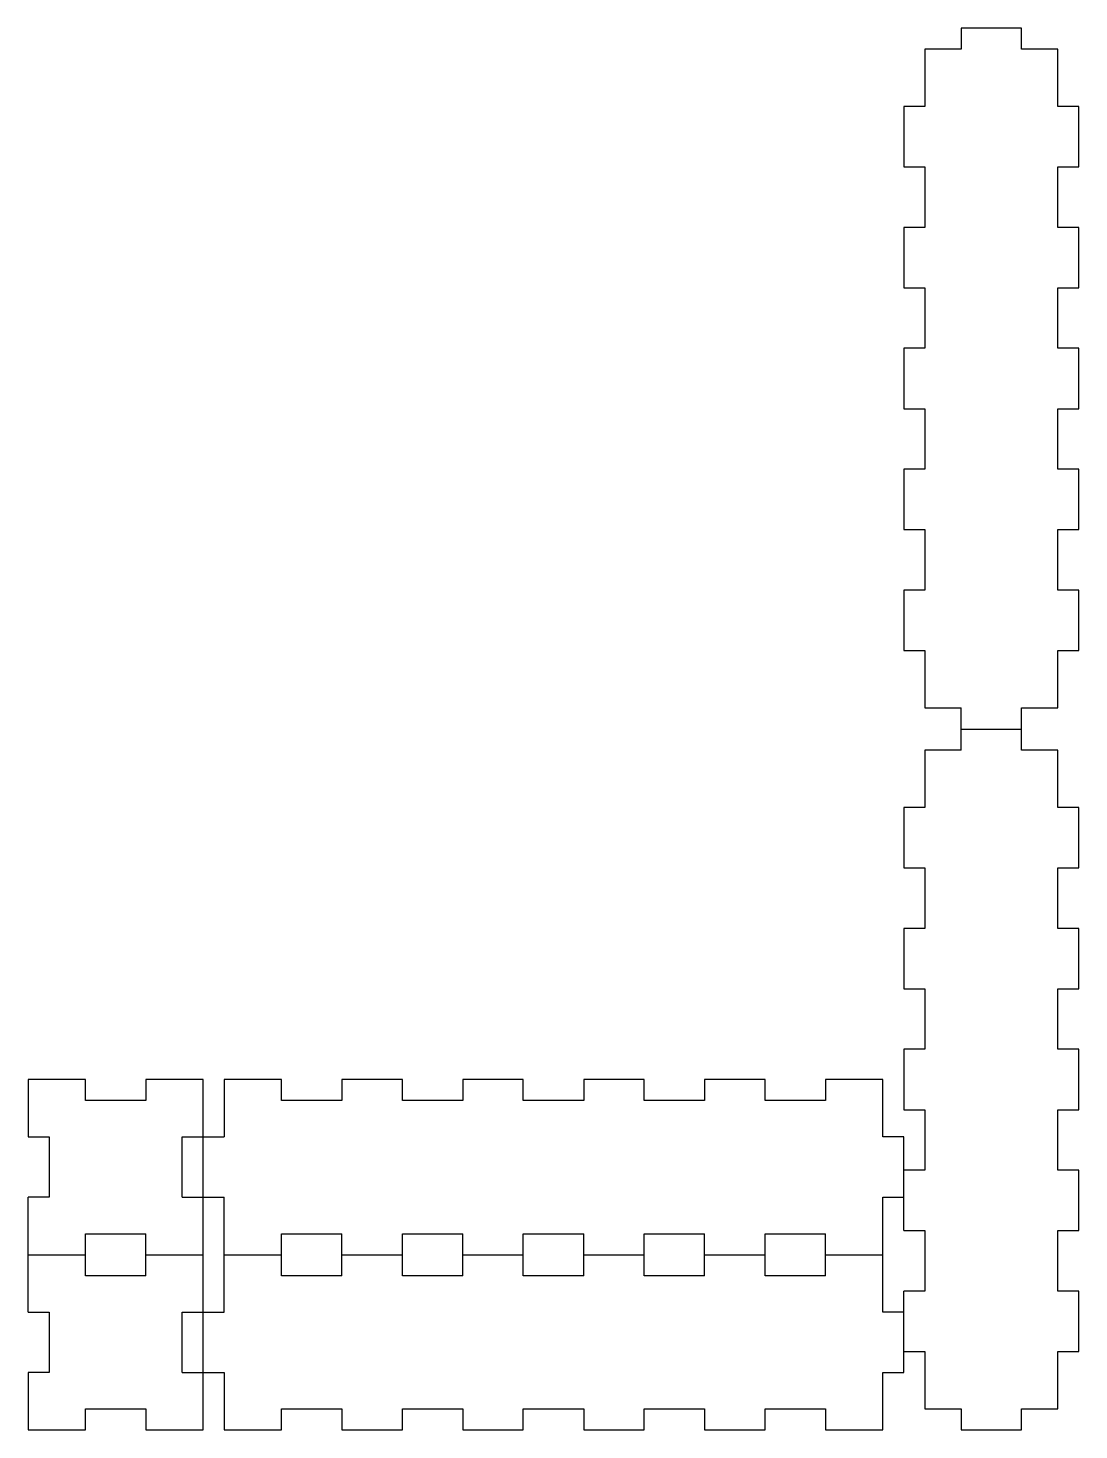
# Model space of a CAD drawing. Header units: millimetres. Extents: x 0 to 300, y 0 to 400.
import ezdxf

# ---------------------------------------------------------------- set-up
doc = ezdxf.new("R2010")
doc.units = ezdxf.units.MM

msp = doc.modelspace()

# ---------------------------------------------------------------- linework, layer by layer
at = {"layer": 'back_outsideCutPath'}
for p, q in [((0, 100), (0, 83.625)), ((16.375, 100), (0, 100)), ((16.375, 94), (16.375, 100)), ((50, 100), (33.625, 100)), ((33.625, 100), (33.625, 94)), ((50, 83.625), (50, 100)), ((33.625, 94), (16.375, 94)), ((0, 83.625), (6, 83.625)), ((6, 83.625), (6, 66.375)), ((44, 66.375), (44, 83.625)), ((44, 83.625), (56, 83.625)), ((6, 66.375), (0, 66.375)), ((44, 66.375), (56, 66.375)), ((16.375, 56), (33.625, 56))]:
    msp.add_line(p, q, dxfattribs=at)
at = {"layer": 'bottom_outsideCutPath'}
for p, q in [((283.625, 400), (266.375, 400)), ((266.375, 400), (266.375, 394)), ((283.625, 394), (283.625, 400)), ((256, 394), (256, 377.625)), ((266.375, 394), (256, 394)), ((294, 394), (283.625, 394)), ((294, 377.625), (294, 394)), ((256, 377.625), (250, 377.625)), ((250, 377.625), (250, 360.375)), ((300, 377.625), (294, 377.625)), ((300, 360.375), (300, 377.625)), ((250, 360.375), (256, 360.375)), ((256, 360.375), (256, 343.125)), ((294, 343.125), (294, 360.375)), ((294, 360.375), (300, 360.375)), ((256, 343.125), (250, 343.125)), ((250, 343.125), (250, 325.875)), ((300, 343.125), (294, 343.125)), ((300, 325.875), (300, 343.125)), ((250, 325.875), (256, 325.875)), ((256, 325.875), (256, 308.625)), ((294, 308.625), (294, 325.875)), ((294, 325.875), (300, 325.875)), ((256, 308.625), (250, 308.625)), ((250, 308.625), (250, 291.375)), ((300, 308.625), (294, 308.625)), ((300, 291.375), (300, 308.625)), ((250, 291.375), (256, 291.375)), ((256, 291.375), (256, 274.125)), ((294, 274.125), (294, 291.375)), ((294, 291.375), (300, 291.375)), ((256, 274.125), (250, 274.125)), ((250, 274.125), (250, 256.875)), ((300, 274.125), (294, 274.125)), ((300, 256.875), (300, 274.125)), ((250, 256.875), (256, 256.875)), ((256, 256.875), (256, 239.625)), ((294, 239.625), (294, 256.875)), ((294, 256.875), (300, 256.875)), ((256, 239.625), (250, 239.625)), ((250, 239.625), (250, 222.375)), ((300, 239.625), (294, 239.625)), ((300, 222.375), (300, 239.625)), ((250, 222.375), (256, 222.375)), ((256, 222.375), (256, 206)), ((294, 206), (294, 222.375)), ((294, 222.375), (300, 222.375)), ((256, 206), (266.375, 206)), ((283.625, 206), (294, 206))]:
    msp.add_line(p, q, dxfattribs=at)
at = {"layer": 'front_outsideCutPath'}
for p, q in [((50, 33.625), (50, 83.625)), ((0, 33.625), (0, 66.375)), ((16.375, 44), (16.375, 56)), ((33.625, 44), (33.625, 56)), ((0, 50), (16.375, 50)), ((33.625, 50), (50, 50)), ((33.625, 44), (16.375, 44)), ((0, 33.625), (6, 33.625)), ((6, 33.625), (6, 16.375)), ((44, 16.375), (44, 33.625)), ((44, 33.625), (56, 33.625)), ((50, 0), (50, 33.625)), ((6, 16.375), (0, 16.375)), ((0, 16.375), (0, 0)), ((44, 16.375), (56, 16.375)), ((16.375, 0), (16.375, 6)), ((16.375, 6), (33.625, 6)), ((33.625, 6), (33.625, 0)), ((0, 0), (16.375, 0)), ((33.625, 0), (50, 0))]:
    msp.add_line(p, q, dxfattribs=at)
at = {"layer": 'left_outsideCutPath'}
for p, q in [((56, 33.625), (56, 66.375)), ((244, 33.625), (244, 66.375)), ((72.375, 44), (72.375, 56)), ((89.625, 44), (89.625, 56)), ((106.875, 44), (106.875, 56)), ((124.125, 44), (124.125, 56)), ((141.375, 44), (141.375, 56)), ((158.625, 44), (158.625, 56)), ((175.875, 44), (175.875, 56)), ((193.125, 44), (193.125, 56)), ((210.375, 44), (210.375, 56)), ((227.625, 44), (227.625, 56)), ((56, 50), (72.375, 50)), ((89.625, 50), (106.875, 50)), ((124.125, 50), (141.375, 50)), ((158.625, 50), (175.875, 50)), ((193.125, 50), (210.375, 50)), ((227.625, 50), (244, 50)), ((89.625, 44), (72.375, 44)), ((124.125, 44), (106.875, 44)), ((158.625, 44), (141.375, 44)), ((193.125, 44), (175.875, 44)), ((227.625, 44), (210.375, 44)), ((250, 16.375), (250, 39.625)), ((250, 33.625), (244, 33.625)), ((56, 16.375), (56, 0)), ((244, 0), (244, 16.375)), ((244, 16.375), (250, 16.375)), ((72.375, 0), (72.375, 6)), ((72.375, 6), (89.625, 6)), ((89.625, 6), (89.625, 0)), ((106.875, 0), (106.875, 6)), ((106.875, 6), (124.125, 6)), ((124.125, 6), (124.125, 0)), ((141.375, 0), (141.375, 6)), ((141.375, 6), (158.625, 6)), ((158.625, 6), (158.625, 0)), ((175.875, 0), (175.875, 6)), ((175.875, 6), (193.125, 6)), ((193.125, 6), (193.125, 0)), ((210.375, 0), (210.375, 6)), ((210.375, 6), (227.625, 6)), ((227.625, 6), (227.625, 0)), ((56, 0), (72.375, 0)), ((89.625, 0), (106.875, 0)), ((124.125, 0), (141.375, 0)), ((158.625, 0), (175.875, 0)), ((193.125, 0), (210.375, 0)), ((227.625, 0), (244, 0))]:
    msp.add_line(p, q, dxfattribs=at)
at = {"layer": 'right_outsideCutPath'}
for p, q in [((56, 100), (56, 83.625)), ((72.375, 100), (56, 100)), ((72.375, 94), (72.375, 100)), ((106.875, 100), (89.625, 100)), ((89.625, 100), (89.625, 94)), ((106.875, 94), (106.875, 100)), ((141.375, 100), (124.125, 100)), ((124.125, 100), (124.125, 94)), ((141.375, 94), (141.375, 100)), ((175.875, 100), (158.625, 100)), ((158.625, 100), (158.625, 94)), ((175.875, 94), (175.875, 100)), ((210.375, 100), (193.125, 100)), ((193.125, 100), (193.125, 94)), ((210.375, 94), (210.375, 100)), ((244, 100), (227.625, 100)), ((227.625, 100), (227.625, 94)), ((244, 83.625), (244, 100)), ((89.625, 94), (72.375, 94)), ((124.125, 94), (106.875, 94)), ((158.625, 94), (141.375, 94)), ((193.125, 94), (175.875, 94)), ((227.625, 94), (210.375, 94)), ((250, 83.625), (244, 83.625)), ((244, 66.375), (250, 66.375)), ((72.375, 56), (89.625, 56)), ((106.875, 56), (124.125, 56)), ((141.375, 56), (158.625, 56)), ((175.875, 56), (193.125, 56)), ((210.375, 56), (227.625, 56))]:
    msp.add_line(p, q, dxfattribs=at)
at = {"layer": 'top_outsideCutPath'}
for p, q in [((266.375, 194), (266.375, 206)), ((283.625, 194), (283.625, 206)), ((266.375, 200), (283.625, 200)), ((256, 194), (256, 177.625)), ((266.375, 194), (256, 194)), ((294, 194), (283.625, 194)), ((294, 177.625), (294, 194)), ((256, 177.625), (250, 177.625)), ((250, 177.625), (250, 160.375)), ((300, 177.625), (294, 177.625)), ((300, 160.375), (300, 177.625)), ((250, 160.375), (256, 160.375)), ((256, 160.375), (256, 143.125)), ((294, 143.125), (294, 160.375)), ((294, 160.375), (300, 160.375)), ((256, 143.125), (250, 143.125)), ((250, 143.125), (250, 125.875)), ((300, 143.125), (294, 143.125)), ((300, 125.875), (300, 143.125)), ((250, 125.875), (256, 125.875)), ((256, 125.875), (256, 108.625)), ((294, 108.625), (294, 125.875)), ((294, 125.875), (300, 125.875)), ((256, 108.625), (250, 108.625)), ((250, 108.625), (250, 91.375)), ((300, 108.625), (294, 108.625)), ((300, 91.375), (300, 108.625)), ((250, 91.375), (256, 91.375)), ((256, 91.375), (256, 74.125)), ((294, 74.125), (294, 91.375)), ((294, 91.375), (300, 91.375)), ((250, 56.875), (250, 83.625)), ((256, 74.125), (250, 74.125)), ((300, 74.125), (294, 74.125)), ((300, 56.875), (300, 74.125)), ((250, 56.875), (256, 56.875)), ((256, 56.875), (256, 39.625)), ((294, 39.625), (294, 56.875)), ((294, 56.875), (300, 56.875)), ((256, 39.625), (250, 39.625)), ((300, 39.625), (294, 39.625)), ((300, 22.375), (300, 39.625)), ((250, 22.375), (256, 22.375)), ((256, 22.375), (256, 6)), ((294, 6), (294, 22.375)), ((294, 22.375), (300, 22.375)), ((256, 6), (266.375, 6)), ((266.375, 6), (266.375, 0)), ((283.625, 0), (283.625, 6)), ((283.625, 6), (294, 6)), ((266.375, 0), (283.625, 0))]:
    msp.add_line(p, q, dxfattribs=at)

doc.saveas('drawing.dxf')
